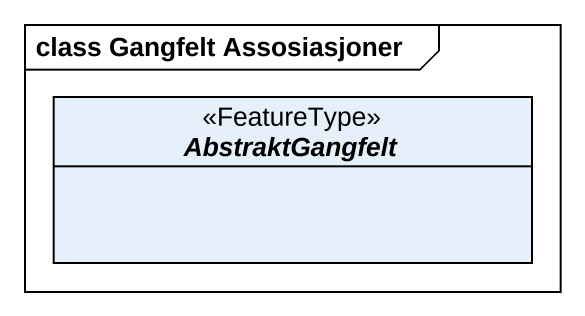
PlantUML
@startuml
mainframe class Gangfelt Assosiasjoner
hide circle
hide empty members
abstract class AbstraktGangfelt <<FeatureType>>
@enduml
